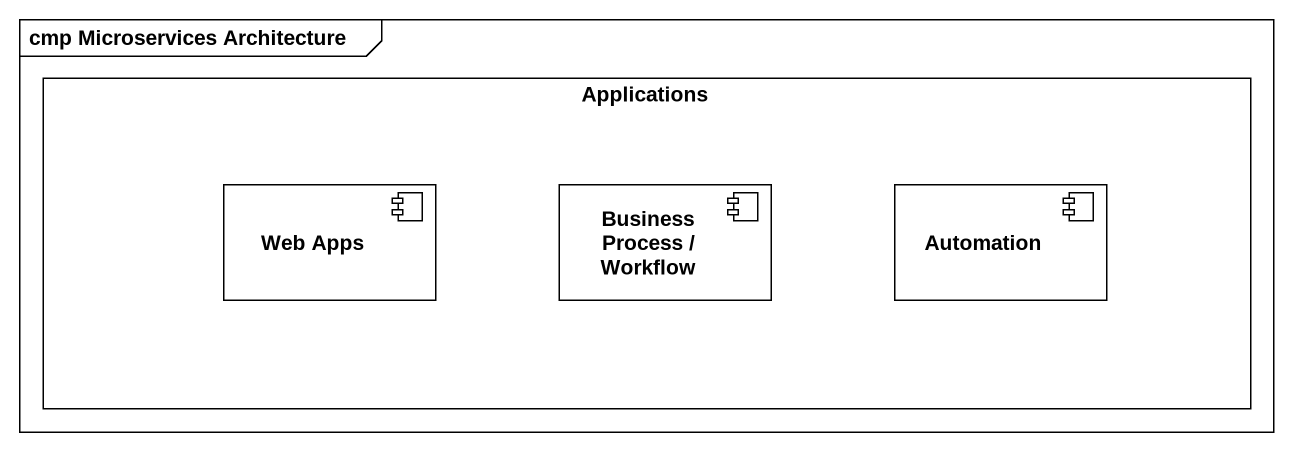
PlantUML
@startuml
mainframe cmp Microservices Architecture
rectangle Applications {
  component "Web Apps" as Web_Apps
  component "Business Process / Workflow" as Business_Process_Workflow
  component Automation
}
@enduml
